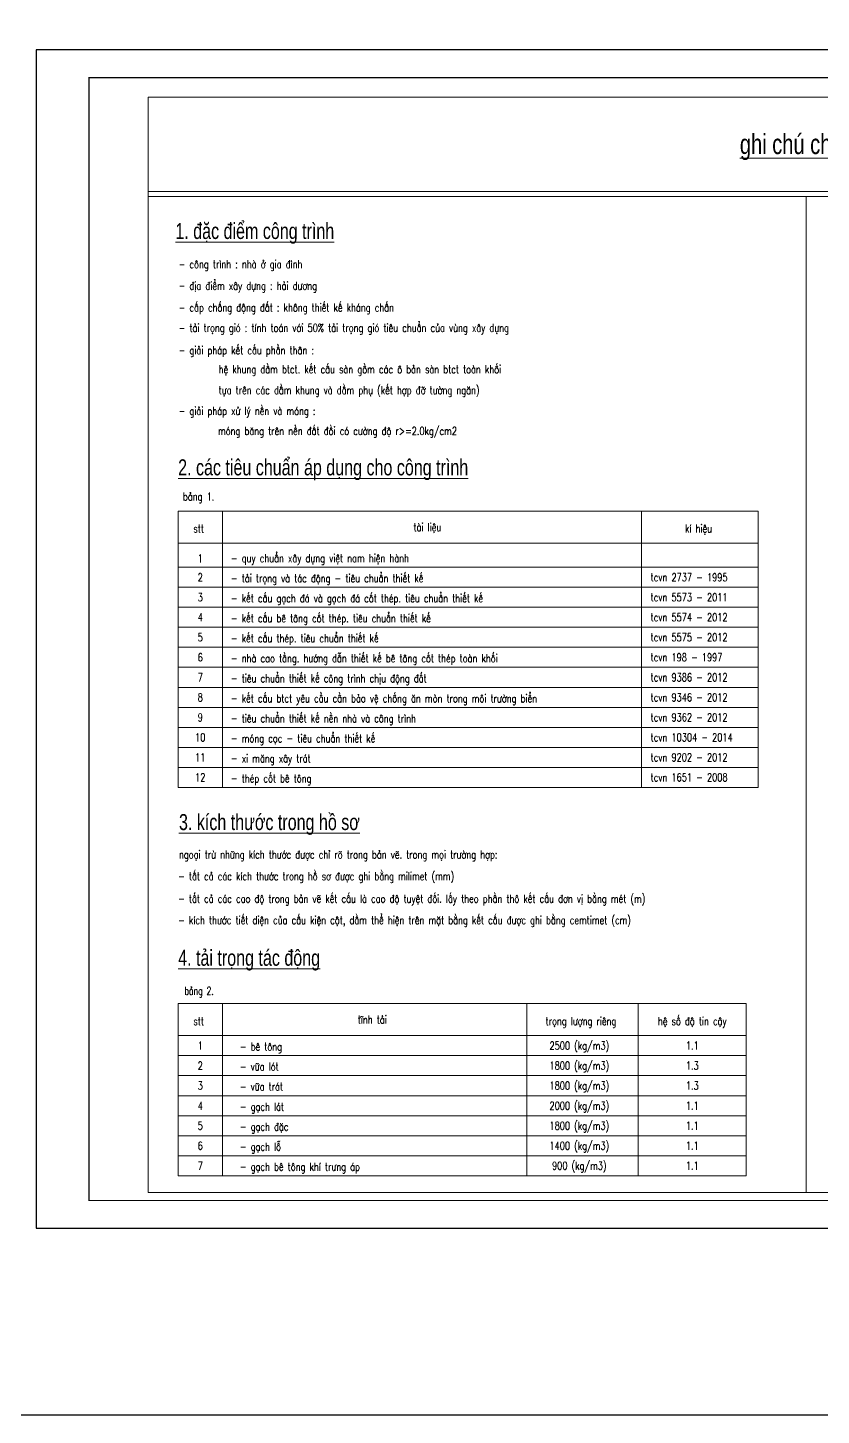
# Model space of a CAD drawing. Extents: x -1855204 to -1466800, y -1308584 to -996495.
# Drawn here: x -1794491 to -1774664, y -1051774 to -1017102 of the extents above; entities that cross this region are included whole.
import ezdxf
from ezdxf.enums import TextEntityAlignment as Align

# ---------------------------------------------------------------- set-up
doc = ezdxf.new("R2010")
doc.units = 0
doc.header["$LTSCALE"] = 150
doc.layers.get('Defpoints').update_dxf_attribs({"lineweight": 18})
for name, color, linetype, lineweight in [('05.Text', 253, 'Continuous', 18), ('11.Khung bo', 32, 'Continuous', 50), ('12.Khung', 36, 'Continuous', 25), ('KCVN-THAY', 7, 'Continuous', 25), ('LS-TEXT', 60, 'Continuous', 20), ('LS-THAY', 7, 'Continuous', 20)]:
    doc.layers.add(name, color=color, linetype=linetype, lineweight=lineweight)
doc.styles.add('KCVN-LEADER', font='vnromadi.shx', dxfattribs={"width": 0.7, "height": 4})
doc.styles.add('LS.TEXT1', font='vnsimli.shx', dxfattribs={"width": 0.7, "height": 220})
doc.styles.add('vnsimpli', font='vnsimli.shx', dxfattribs={"width": 0.75})

# ---------------------------------------------------------------- blocks, each defined once
blk = doc.blocks.new('*U4')
at = {"layer": 'KCVN-THAY', "color": 140}
blk.add_lwpolyline([(214871.76, 86966.68), (215381.8, 86966.68), (215381.8, 86579.68), (214871.76, 86579.68)], close=True, dxfattribs=at)
blk = doc.blocks.new('100')
at = {"layer": '11.Khung bo', "const_width": 26.7}
blk.add_lwpolyline([(1860913, -945240), (1860913, -916940), (1896063, -916940), (1896063, -945240)], close=True, dxfattribs=at)
at = {"layer": '12.Khung', "color": 1}
blk.add_lwpolyline([(1901579, -945940), (1901579, -916240), (1859580, -916240), (1859580, -945940)], close=True, dxfattribs=at)

msp = doc.modelspace()

# ---------------------------------------------------------------- linework, layer by layer
at = {"layer": 'LS-THAY'}
for p, q in [((-1791483.8, -1021191.2), (-1758594.4, -1021191.2)), ((-1791483.8, -1021321.3), (-1758594.4, -1021321.3)), ((-1775039.1, -1046205.7), (-1775039.1, -1021321.3)), ((-1790733.2, -1029179.4), (-1776238.3, -1029179.4)), ((-1790733.2, -1029179.4), (-1790733.2, -1036084.3)), ((-1789628, -1029179.4), (-1789628, -1036084.3)), ((-1779154.3, -1029179.4), (-1779154.3, -1036084.3)), ((-1776238.3, -1029179.4), (-1776238.3, -1036084.3)), ((-1790733.2, -1029979.4), (-1776238.3, -1029979.4)), ((-1790733.2, -1036084.3), (-1776238.3, -1036084.3)), ((-1790733.2, -1041488), (-1790733.2, -1045788)), ((-1790733.2, -1041488), (-1776536.3, -1041488)), ((-1789628, -1041488), (-1789628, -1045788)), ((-1782017.5, -1041488), (-1782017.5, -1045788)), ((-1779236.3, -1041488), (-1779236.3, -1045788)), ((-1776536.3, -1041488), (-1776536.3, -1045788)), ((-1790733.2, -1042288), (-1776536.3, -1042288)), ((-1790733.2, -1045788), (-1776536.3, -1045788))]:
    msp.add_line(p, q, dxfattribs=at)
at = {"layer": 'LS-THAY', "ltscale": 2}
for p, q in [((-1790733.2, -1030584.3), (-1776238.3, -1030584.3)), ((-1790733.2, -1031084.3), (-1776238.3, -1031084.3)), ((-1790733.2, -1031584.3), (-1776238.3, -1031584.3)), ((-1790733.2, -1031584.3), (-1776238.3, -1031584.3)), ((-1790733.2, -1032084.3), (-1776238.3, -1032084.3)), ((-1790733.2, -1032584.3), (-1776238.3, -1032584.3)), ((-1790733.2, -1033084.3), (-1776238.3, -1033084.3)), ((-1790733.2, -1033584.3), (-1776238.3, -1033584.3)), ((-1790733.2, -1034084.3), (-1776238.3, -1034084.3)), ((-1790733.2, -1034584.3), (-1776238.3, -1034584.3)), ((-1790733.2, -1035084.3), (-1776238.3, -1035084.3)), ((-1790733.2, -1035584.3), (-1776238.3, -1035584.3)), ((-1790733.2, -1042788), (-1776536.3, -1042788)), ((-1790733.2, -1043288), (-1776536.3, -1043288)), ((-1790733.2, -1043788), (-1776536.3, -1043788)), ((-1790733.2, -1044288), (-1776536.3, -1044288)), ((-1790733.2, -1044788), (-1776536.3, -1044788)), ((-1790733.2, -1045288), (-1776536.3, -1045288))]:
    msp.add_line(p, q, dxfattribs=at)
at = {"layer": 'LS-THAY', "color": 140}
for points in [[(-1855203.7, -1013074.3), (-1466800.6, -1013073.8), (-1466800.6, -1051773.8), (-1855203.7, -1051773.8)], [(-1855203.6, -1051773.5), (-1466800.5, -1051773), (-1466800.3, -1102777.6), (-1855203.4, -1102778.1)]]:
    msp.add_lwpolyline(points, close=True, dxfattribs=at)
at = {"layer": 'LS-THAY'}
msp.add_lwpolyline([(-1791483.8, -1018838.5), (-1758594.4, -1018838.5), (-1758594.4, -1046205.7), (-1791483.8, -1046205.7)], close=True, dxfattribs=at)

# ---------------------------------------------------------------- block references
at = {"layer": '05.Text', "xscale": 0.991454545641318, "yscale": 0.991454545641318, "zscale": 0.9914545456793755}
msp.add_blockref('100', (-3637972.1, -109244.3), dxfattribs=at)
at = {"layer": 'Defpoints', "xscale": 100, "yscale": 100, "zscale": 100}
msp.add_blockref('*U4', (-23285750.8, -9709741.3), dxfattribs=at)
msp.add_blockref('*U4', (-23285750.8, -9709741.3), dxfattribs=at)

# ---------------------------------------------------------------- texts
at = {"layer": 'LS-TEXT', "style": 'KCVN-LEADER', "width": 0.75}
msp.add_text('%%Ughi chó chung', height=500, dxfattribs=at).set_placement((-1775136, -1020258.8), align=Align.CENTER)
at = {"layer": 'LS-TEXT', "color": 60, "style": 'KCVN-LEADER', "width": 0.75}
for s, p in [('%%u1. ®Æc ®iÓm c«ng tr×nh', (-1790802.6, -1022380.3)), ('%%U2. c¸c tiªu chuÈn ¸p dông cho c«ng tr×nh', (-1790733.2, -1028286.9)), ('%%U3. kÝch th\xadíc trong hå s¬', (-1790712, -1037151)), ('%%U4. t¶i träng t¸c ®éng', (-1790733.2, -1040542.4))]:
    msp.add_text(s, height=400, dxfattribs=at).set_placement(p)
at = {"layer": 'LS-TEXT', "style": 'vnsimpli', "width": 0.75}
for s, p in [('- c«ng tr×nh : nhµ ë gia ®×nh', (-1790720.3, -1023111.6)), ('- ®Þa ®iÓm x©y dùng : h¶i d\xad¬ng', (-1790720.3, -1023649.1)), ('- cÊp chèng ®éng ®Êt : kh«ng thiÕt kÕ kh¸ng chÊn', (-1790720.3, -1024193.6)), ('- t¶i träng giã : tÝnh to¸n víi 50%%% t¶i träng giã tiªu chuÈn cña vïng x©y dùng', (-1790720.3, -1024700.9)), ('- gi¶i ph¸p kÕt cÊu phÇn th©n :', (-1790720.3, -1025262)), ('hÖ khung dÇm btct. kÕt cÊu sµn gåm c¸c « b¶n sµn btct toµn khèi', (-1789720.3, -1025737)), ('tùa trªn c¸c dÇm khung vµ dÇm phô (kÕt hîp ®ì t\xadêng ng¨n) ', (-1789720.3, -1026258)), ('- gi¶i ph¸p xö lý nÒn vµ mãng :', (-1790720.3, -1026778.4)), ('mãng b¨ng trªn nÒn ®Êt ®åi cã c\xadêng ®é r>=2.0kg/cm2', (-1789738, -1027278.4)), ('- quy chuÈn x©y dùng viÖt nam hiÖn hµnh', (-1789414.1, -1030459.3)), ('- t¶i träng vµ t¸c ®éng - tiªu chuÈn thiÕt kÕ ', (-1789414.1, -1030959.3)), ('- kÕt cÊu g¹ch ®¸ vµ g¹ch ®¸ cèt thÐp. tiªu chuÈn thiÕt kÕ ', (-1789414.1, -1031459.3)), ('- kÕt cÊu bª t«ng cèt thÐp. tiªu chuÈn thiÕt kÕ ', (-1789414.1, -1031959.3)), ('- kÕt cÊu thÐp. tiªu chuÈn thiÕt kÕ ', (-1789414.1, -1032459.3)), ('- nhµ cao tÇng. h\xadíng dÉn thiÕt kÕ bª t«ng cèt thÐp toµn khèi', (-1789414.1, -1032959.3)), ('- tiªu chuÈn thiÕt kÕ c«ng tr×nh chÞu ®éng ®Êt', (-1789414.1, -1033459.3)), ('- kÕt cÊu btct yªu cÇu cÇn b¶o vÖ chèng ¨n mßn trong m«i tr\xadêng biÓn', (-1789414.1, -1033959.3)), ('- tiªu chuÈn thiÕt kÕ nÒn nhµ vµ c«ng tr×nh', (-1789414.1, -1034459.3)), ('- mãng cäc - tiªu chuÈn thiÕt kÕ', (-1789414.1, -1034959.3)), ('- xi m¨ng x©y tr¸t', (-1789414.1, -1035459.3)), ('- thÐp cèt bª t«ng', (-1789414.1, -1035959.3)), ('ngo¹i trõ nh÷ng kÝch th\xadíc ®\xadîc chØ râ trong b¶n vÏ. trong mäi tr\xadêng hîp:', (-1790712, -1037863.4)), ('- tÊt c¶ c¸c kÝch th\xadíc trong hå s¬ ®\xadîc ghi b»ng milimet (mm)', (-1790733.2, -1038404.7)), ('- tÊt c¶ c¸c cao ®é trong b¶n vÏ kÕt cÊu lµ cao ®é tuyÖt ®èi. lÊy theo phÇn th« kÕt cÊu ®¬n vÞ b»ng mÐt (m)', (-1790733.2, -1038965.4)), ('- kÝch th\xadíc tiÕt diÖn cña cÊu kiÖn cét, dÇm thÓ hiÖn trªn mÆt b»ng kÕt cÊu ®\xadîc ghi b»ng cemtimet (cm)', (-1790733.2, -1039501.3)), ('- bª t«ng', (-1789191.4, -1042663)), ('- v÷a lãt', (-1789191.4, -1043163)), ('- v÷a tr¸t', (-1789191.4, -1043663)), ('- g¹ch l¸t', (-1789191.4, -1044163)), ('- g¹ch ®Æc', (-1789191.4, -1044663)), ('- g¹ch lç', (-1789191.4, -1045163)), ('- g¹ch bª t«ng khÝ tr\xadng ¸p', (-1789191.4, -1045663))]:
    msp.add_text(s, height=200, dxfattribs=at).set_placement(p)
for s, p in [('b¶ng 1.', (-1790220.8, -1028816.6)), ('stt', (-1790220.8, -1029615)), ('tµi liÖu', (-1784505.7, -1029579.4)), ('kÝ hiÖu', (-1777729.6, -1029615)), ('1', (-1790180.6, -1030362.2)), ('2', (-1790180.6, -1030834.3)), ('3', (-1790180.6, -1031334.3)), ('4', (-1790180.6, -1031834.3)), ('5', (-1790180.6, -1032334.3)), ('6', (-1790180.6, -1032834.3)), ('7', (-1790180.6, -1033334.3)), ('8', (-1790180.6, -1033834.3)), ('9', (-1790180.6, -1034334.3)), ('10', (-1790180.6, -1034834.3)), ('11', (-1790180.6, -1035334.3)), ('12', (-1790180.6, -1035834.3)), ('stt', (-1790220.8, -1041923.6)), ('tÜnh t¶i', (-1785882.4, -1041888)), ('träng l\xadîng riªng', (-1780667.5, -1041923.6)), ('hÖ sè ®é tin cËy', (-1777886.3, -1041923.6)), ('1', (-1790180.6, -1042538)), ('2500 (kg/m3)', (-1780708.5, -1042538)), ('1.1', (-1777886.3, -1042538)), ('1800 (kg/m3)', (-1780708.5, -1043038)), ('2', (-1790180.6, -1043038)), ('1.3', (-1777886.3, -1043038)), ('3', (-1790180.6, -1043538)), ('1800 (kg/m3)', (-1780708.5, -1043538)), ('1.3', (-1777886.3, -1043538)), ('4', (-1790180.6, -1044038)), ('2000 (kg/m3)', (-1780708.5, -1044038)), ('1.1', (-1777886.3, -1044038)), ('5', (-1790180.6, -1044538)), ('1800 (kg/m3)', (-1780708.5, -1044538)), ('1.1', (-1777886.3, -1044538)), ('6', (-1790180.6, -1045038)), ('1400 (kg/m3)', (-1780708.5, -1045038)), ('1.1', (-1777886.3, -1045038)), ('7', (-1790180.6, -1045538)), ('900 (kg/m3)', (-1780708.5, -1045538)), ('1.1', (-1777886.3, -1045538))]:
    msp.add_text(s, height=200, dxfattribs=at).set_placement(p, align=Align.MIDDLE_CENTER)
for s, p in [('tcvn 2737 - 1995', (-1778926.9, -1030834.3)), ('tcvn 5573 - 2011', (-1778926.9, -1031334.3)), ('tcvn 5574 - 2012', (-1778926.9, -1031834.3)), ('tcvn 5575 - 2012', (-1778926.9, -1032334.3)), ('tcvn 198 - 1997', (-1778926.9, -1032834.3)), ('tcvn 9386 - 2012', (-1778926.9, -1033334.3)), ('tcvn 9346 - 2012', (-1778926.9, -1033834.3)), ('tcvn 9362 - 2012', (-1778926.9, -1034334.3)), ('tcvn 10304 - 2014', (-1778926.9, -1034834.3)), ('tcvn 9202 - 2012', (-1778926.9, -1035334.3)), ('tcvn 1651 - 2008', (-1778926.9, -1035834.3))]:
    msp.add_text(s, height=200, dxfattribs=at).set_placement(p, align=Align.MIDDLE_LEFT)
at = {"layer": 'LS-TEXT', "color": 60, "style": 'LS.TEXT1', "width": 0.7}
msp.add_text('b¶ng 2.', height=200, dxfattribs=at).set_placement((-1790210.6, -1041168.2), align=Align.MIDDLE_CENTER)

doc.saveas('drawing.dxf')
